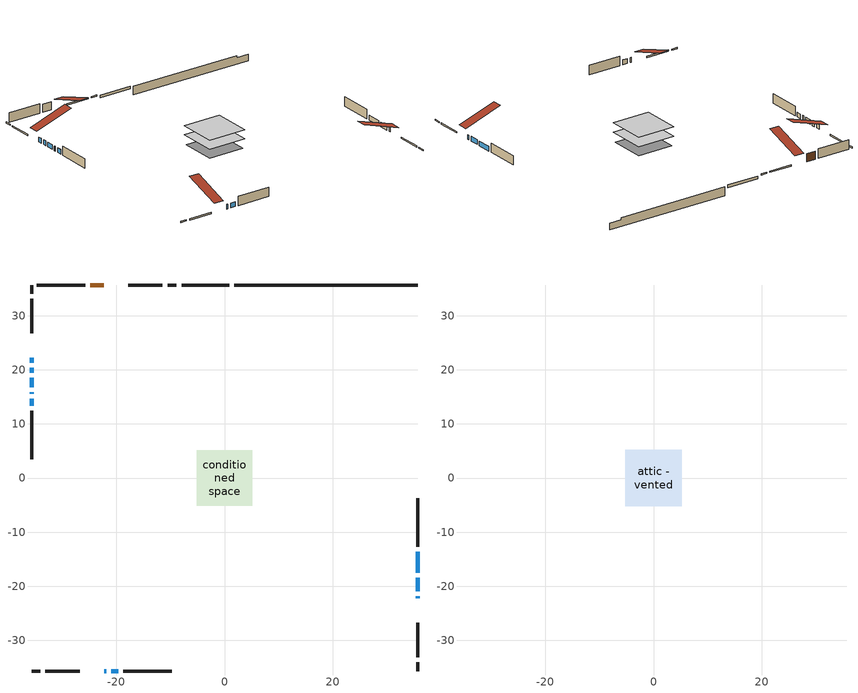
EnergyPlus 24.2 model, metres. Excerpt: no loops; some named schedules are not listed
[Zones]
conditioned space
 floor adiabatic (Floor2 construction): -1.4,-1.4 -1.4,1.4 1.4,1.4 1.4,-1.4 z0.71
 floor adiabatic (AdiabaticFloorConstruction): -5.16,-5.16 -5.16,5.16 5.16,5.16 5.16,-5.16 z0.71
 floor foundation (Slab1 construction): -4.84,-4.84 -4.84,4.84 4.84,4.84 4.84,-4.84 z-1.83
 floor foundation (Slab2 construction): -1.4,-1.4 -1.4,1.4 1.4,1.4 1.4,-1.4 z0
 wall outside (RimJoist1 construction): -8.87,35.66 -10.53,35.66 / -35.66,-35.66 -34,-35.66 / -35.66,35.66 -35.66,34 / 35.66,-35.66 35.66,-34 z0.71:1.01
 wall outside (RimJoist2 construction): -11.46,35.66 -17.8,35.66 / -33.07,-35.66 -26.73,-35.66 / -35.66,33.07 -35.66,26.73 / 35.66,-33.07 35.66,-26.73 z0.71:1.01
 wall outside (AdiabaticWallConstruction 1): -22.33,35.66 -24.8,35.66 z0.71:2.74
 wall outside (AdiabaticWallConstruction): -35.66,22.2 -35.66,21.28 / -35.66,20.35 -35.66,19.49 / 35.66,-22.2 35.66,-21.82 / -22.2,-35.66 -21.82,-35.66 / -35.66,18.56 -35.66,16.8 / -35.66,15.88 -35.66,15.54 / -35.66,14.61 -35.66,13.39 / 35.66,-20.89 35.66,-18.45 / 35.66,-17.52 35.66,-13.66 / -20.89,-35.66 -19.64,-35.66 z0.71:1.93
 wall outside (Wall1 construction): -25.73,35.66 -34.73,35.66 / -18.71,-35.66 -9.71,-35.66 / -35.66,12.46 -35.66,3.46 / 35.66,-12.73 35.66,-3.74 z0.71:3.15
 wall foundation (FoundationWall1 construction): 1.82,35.66,-1.83 1.82,35.66,0.46 32.27,35.66,0.46 32.27,35.66,-0.12 35.66,35.66,-0.12 35.66,35.66,-1.83
 wall foundation (FoundationWall2 construction): 0.9,35.66 -7.94,35.66 z0:0.71
 window (WindowConstruction): -35.66,22.2 -35.66,21.28 z0.71:1.93
 window (WindowConstruction 7): -35.66,20.35 -35.66,19.49 z0.71:1.93
 window (WindowConstruction 8): 35.66,-22.2 35.66,-21.82 z0.71:1.93
 window (WindowConstruction 9): -22.2,-35.66 -21.82,-35.66 z0.71:1.93
 window (WindowConstruction 1): -35.66,18.56 -35.66,16.8 z0.71:1.93
 window (WindowConstruction 2): -35.66,15.87 -35.66,15.54 z0.71:1.93
 window (WindowConstruction 3): -35.66,14.61 -35.66,13.39 z0.71:1.93
 window (WindowConstruction 4): 35.66,-20.89 35.66,-18.45 z0.71:1.93
 window (WindowConstruction 5): 35.66,-17.52 35.66,-13.66 z0.71:1.93
 window (WindowConstruction 6): -20.89,-35.66 -19.64,-35.66 z0.71:1.93
 door (Door): -22.33,35.66 -24.8,35.66 z0.71:2.74
 ceiling adiabatic (AdiabaticFloorConstruction): 5.16,-5.16 5.16,5.16 -5.16,5.16 -5.16,-5.16 z0.71
attic - vented
 floor to conditioned space (Floor1 construction Reversed): -5.2,-5.2 -5.2,5.2 5.2,5.2 5.2,-5.2 z3.15
 roof outside (Roof1 construction): -21.4,35.66,3.15 -21.4,25.53,6.52 -18.73,25.53,6.52 -18.73,35.66,3.15; -23.13,-35.66,3.15 -23.13,-25.53,6.52 -25.8,-25.53,6.52 -25.8,-35.66,3.15; -35.66,23.13,3.15 -25.53,23.13,6.52 -25.53,25.8,6.52 -35.66,25.8,3.15; 35.66,-23.13,3.15 25.53,-23.13,6.52 25.53,-25.8,6.52 35.66,-25.8,3.15
[Building]
Building 1: Terrain=Suburbs
[Site:Location]
Saskatoon Intl AP_SK: Latitude {deg}=52.17; Longitude {deg}=-106.7; Time Zone {hr}=-6; Elevation {m}=504; Keep Site Location Information=Yes
[Site:GroundTemperature:Shallow]
-3.29371, -5.9198, -6.13011, -4.88389, 0.118965, 5.09852, 9.41553, 12.1502, 12.3826, 10.1583, 5.95142, 1.12462
[Site:WaterMainsTemperature]
Calculation Method=Schedule; Temperature Schedule=mains temperature schedule
[Material] Roughness=Rough; Thermal Absorptance=0.9
Name | Thickness {m} | Conductivity {W/m-K} | Density {kg/m3} | Specific Heat {J/kg-K} | Solar Absorptance | Visible Absorptance
asphalt or fiberglass shingles | 0.00635 | 0.162714 | 1121.4 | 1465.45 | 0.84 | 0.84
ceiling stud and cavity | 0.1397 | 0.1119 | 65.682 | 1177.47 | 0.7 | 0.7
concrete 4.0 in. | 0.1016 | 1.803125 | 2242.8 | 837.4 | 0.7 | 0.7
concrete 8.0 in. | 0.2032 | 1.803125 | 2242.8 | 837.4 | 0.7 | 0.7
door material | 0.04445 | 0.0451087 | 512.64 | 1214.23 | 0.7 | 0.7
exterior vertical ins | 0.0457286 | 0.029427 | 32.04 | 1214.23 | 0.7 | 0.7
exterior vertical ins 1 | 0.0446656 | 0.029427 | 32.04 | 1214.23 | 0.7 | 0.7
floor covering | 0.0127 | 9.015625 | 54.468 | 1339.84 | 0.6 | 0.6
floor covering 1 | 0.0127 | 0.0433444 | 54.468 | 1339.84 | 0.6 | 0.6
floor rigid ins; wall rigid ins | 0.512978 | 0.029427 | 32.04 | 1214.23 | 0.7 | 0.7
floor stud and cavity | 0.0889 | 0.221242 | 50.32683 | 1063.81 | 0.7 | 0.7
floor stud and cavity 1 | 0.1397 | 1.75129 | 37.0049 | 1207.88 | 0.7 | 0.7
furniture material conditioned space 1 | 0.1524 | 0.115458 | 640.8 | 1214.23 | 0.6 | 0.6
gypsum board | 0.0127 | 0.160291 | 801 | 837.4 | 0.6 | 0.6
gypsum board 1 | 0.0127 | 0.160291 | 801 | 837.4 | 0.7 | 0.7
osb sheathing 0.5 in. | 0.0127 | 0.115458 | 512.64 | 1214.23 | 0.7 | 0.7
osb sheathing 0.75 in. | 0.01905 | 0.115458 | 512.64 | 1214.23 | 0.7 | 0.7
osb sheathing 2.0 in. | 0.0508 | 0.115458 | 512.64 | 1214.23 | 0.7 | 0.7
rim joist rigid ins | 0.051816 | 0.029427 | 32.04 | 1214.23 | 0.7 | 0.7
rim joist stud and cavity | 0.0508 | 0.0446194 | 125.044 | 1163.47 | 0.6 | 0.6
rim joist stud and cavity 1 | 0.0508 | 0.0440068 | 125.044 | 1163.47 | 0.6 | 0.6
wall stud and cavity | 0.1397 | 0.114651 | 139.0536 | 1170.24 | 0.7 | 0.7
wall stud and cavity 1 | 0.0889 | 0.380278 | 52.3479 | 1209.89 | 0.7 | 0.7
wall stud and cavity 2 | 0.0889 | 0.391764 | 83.0341 | 1211.67 | 0.7 | 0.7
wood siding | 0.0254 | 0.102417 | 544.68 | 1172.36 | 0 | 0
wood siding 1; wood siding 2; wood siding 3 | 0.0254 | 0.102417 | 544.68 | 1172.36 | 0.7 | 0.7
[WindowMaterial:SimpleGlazingSystem]
Name | U-Factor {W/m2-K} | Solar Heat Gain Coefficient
WindowMaterial | 1.31275 | 0.5
WindowMaterial 1 | 1.25257 | 0.52
WindowMaterial 2 | 1.47685 | 0.44
WindowMaterial 3 | 1.30197 | 0.5
WindowMaterial 4 | 1.20317 | 0.54
WindowMaterial 5 | 1.357042 | 0.48
WindowMaterial 6 | 5.12553 | 0.64
WindowMaterial 7 | 2.75042 | 0.58
[Construction]
AdiabaticFloorConstruction: floor stud and cavity 1, floor rigid ins, osb sheathing 0.75 in., floor covering 1
AdiabaticWallConstruction: wood siding 2, wall rigid ins, wall stud and cavity 1, gypsum board
AdiabaticWallConstruction 1: wood siding 3, wall rigid ins, wall stud and cavity 1, gypsum board
Door: door material
Floor1 construction Reversed: gypsum board, ceiling stud and cavity
Floor2 construction: floor stud and cavity, floor covering
FoundationWall1 construction; FoundationWall2 construction: concrete 8.0 in., gypsum board 1
furniture construction conditioned space 1: furniture material conditioned space 1
PartitionWallConstruction: gypsum board, wall stud and cavity 2, gypsum board
RimJoist1 construction: wood siding 1, rim joist rigid ins, osb sheathing 2.0 in., rim joist stud and cavity
RimJoist2 construction: wood siding 1, rim joist rigid ins, osb sheathing 2.0 in., rim joist stud and cavity 1
Roof1 construction: asphalt or fiberglass shingles
Slab1 construction; Slab2 construction: concrete 4.0 in.
Wall1 construction: wood siding, osb sheathing 0.5 in., wall stud and cavity, gypsum board
WindowConstruction: WindowMaterial
WindowConstruction 1: WindowMaterial 1
WindowConstruction 2: WindowMaterial 2
WindowConstruction 3; WindowConstruction 4: WindowMaterial 3
WindowConstruction 5: WindowMaterial 4
WindowConstruction 6: WindowMaterial 5
WindowConstruction 7: WindowMaterial 6
WindowConstruction 8; WindowConstruction 9: WindowMaterial 7
[Zone] Multiplier=1; Part of Total Floor Area=Yes
Name | Volume {m3}
attic - vented | 59.1951
conditioned space | 506.3
[Space]
Name | Zone | Volume {m3}
attic - vented 1 | attic - vented | 59.1951
conditioned space 1 | conditioned space | 506.3
[ZoneInfiltration:EffectiveLeakageArea]
infil attic - vented 1: Zone or Space=attic - vented 1; Schedule=Always On Discrete; Effective Air Leakage Area {cm2}=3704.57; Stack Coefficient=0.00023468; Wind Coefficient=1.03504e-05
[ZoneMixing]
whole house fan mix: Zone or Space=attic - vented; Schedule=Always On Continuous; Design Flow Rate Calculation Method=Flow/Zone; Design Flow Rate {m3/s}=0; Source Zone or Space=conditioned space
[SurfaceProperty:ExposedFoundationPerimeter] Exposed Perimeter Calculation Method=TotalExposedPerimeter
Name | Total Exposed Perimeter {m}
Slab1 | 33.833
Slab2 | 8.83899
[InternalMass] Zone or ZoneList=conditioned space; Space or SpaceList=conditioned space 1
Name | Construction | Surface Area {m2}
furniture mass conditioned space 1 | furniture construction conditioned space 1 | 86.36
partition wall mass | PartitionWallConstruction | 208.1
[Lights]
interior lighting: Zone or ZoneList or Space or SpaceList=conditioned space 1; Schedule=interior lighting schedule; Design Level Calculation Method=LightingLevel; Lighting Level {W}=343.2; Return Air Fraction=0; Fraction Radiant=0.6; Fraction Visible=0.2; Fraction Replaceable=1
[People]
occupants: Zone or ZoneList or Space or SpaceList=conditioned space 1; Number of People Schedule=occupants schedule; Number of People Calculation Method=People; Number of People=3; Fraction Radiant=0.314171; Sensible Heat Fraction=0.56303; Activity Level Schedule=occupants activity schedule; Carbon Dioxide Generation Rate {m3/s-W}=0; Enable ASHRAE 55 Comfort Warnings=No; Mean Radiant Temperature Calculation Type=EnclosureAveraged
[ElectricEquipment] Zone or ZoneList or Space or SpaceList=conditioned space 1; Design Level Calculation Method=EquipmentLevel
Name | Schedule | Design Level {W} | Fraction Latent | Fraction Radiant | Fraction Lost
clothes dryer | clothes dryer schedule | 140.772 | 0.015 | 0.081 | 0.85
clothes washer | clothes washer schedule | 32.1985 | 0.03 | 0.162 | 0.7
cooking range | cooking range schedule | 215.147 | 0.08 | 0.432 | 0.2
dishwasher | dishwasher schedule | 66.8632 | 0.3 | 0.18 | 0.4
fridge | fridge schedule | 72.9452 | 0 | 0.6 | 0
mech vent house fan | mech vent house fan schedule | 0 | 0 | 0 | 1
mech vent house fan cfis | mech vent house fan cfis schedule | 0 | 0 | 0 | 0
misc plug loads | misc plug loads schedule | 494.7 | 0.045 | 0.513 | 0.1
whole house fan | Always On Discrete | 0 | 0 | 0 | 1
[OtherEquipment] Zone or ZoneList or Space or SpaceList=conditioned space 1; Design Level Calculation Method=EquipmentLevel
Name | Fuel Type | Schedule | Design Level {W} | Fraction Latent | Fraction Radiant | Fraction Lost
clothes dryer 1 | Electricity | clothes dryer schedule | 0 | 0.015 | 0.081 | 0.85
cooking range 1 | Electricity | cooking range schedule | 0 | 0.08 | 0.432 | 0.2
general water use latent | None | general water use schedule | 62.594 | 1 | 0 | 0
general water use sensible | None | general water use schedule | -61.6891 | 0 | 0.6 | 0
mech vent house fan latent load | None | Always On Discrete | 0 | 1 | 0 | 0
mech vent house fan sensible load | None | Always On Discrete | 0 | 0 | 0 | 0
water heater energy adjustment1 | NaturalGas | Always On Discrete | 0.01 | 0 | 0 | 1
[ZoneInfiltration:DesignFlowRate] Zone or ZoneList or Space or SpaceList=conditioned space 1; Schedule=Always On Discrete; Design Flow Rate Calculation Method=Flow/Zone; Design Flow Rate {m3/s}=0
infil flow; natural vent flow; whole house fan flow
[AvailabilityManager:Scheduled]
furnace airloop Availability Manager: Schedule=Always On Discrete
[Foundation:Kiva] Initial Indoor Air Temperature {C}=21; Wall Depth Below Slab {m}=0.2032; Custom Block X Position 1 {m}=0.2159; Custom Block Z Position 1 {m}=0
Name | Wall Height Above Grade {m} | Custom Block Material Name 1 | Custom Block Depth 1 {m}
Foundation Kiva 1 | 0.460004 | exterior vertical ins | 2.28999
Foundation Kiva 2 | 0.710001 | exterior vertical ins 1 | 0.710001
[Foundation:Kiva:Settings]
Soil Conductivity {W/m-K}=0.849921; Soil Density {kg/m3}=1842.3; Soil Specific Heat {J/kg-K}=418.7; Ground Solar Absorptivity=0.9; Ground Thermal Absorptivity=0.9; Ground Surface Roughness {m}=0.03; Far-Field Width {m}=40; Deep-Ground Boundary Condition=ZeroFlux; Deep-Ground Depth {m}=40; Minimum Cell Dimension {m}=0.2; Maximum Cell Growth Coefficient=3; Simulation Timestep=Timestep
[Exterior:Lights]
exterior lighting: Schedule=exterior lighting schedule; Design Level {W}=75.6
[EnergyManagementSystem:GlobalVariable]
furnace_airloop_Fan_RTF
infil_program_Qfan
infil_program_Qinf
natural_vent_program_Qnv
natural_vent_program_Qwhf
[EnergyManagementSystem:Sensor]
Name | Output:Variable or Output:Meter Index Key | Output:Variable or Output:Meter
airflow_gain | infil flow | Infiltration Sensible Heat Gain Energy
airflow_gain_1 | natural vent flow | Infiltration Sensible Heat Gain Energy
airflow_gain_2 | whole house fan flow | Infiltration Sensible Heat Gain Energy
airflow_loss | infil flow | Infiltration Sensible Heat Loss Energy
airflow_loss_1 | natural vent flow | Infiltration Sensible Heat Loss Energy
airflow_loss_2 | whole house fan flow | Infiltration Sensible Heat Loss Energy
clg_load_cond |  | Cooling:EnergyTransfer:Zone:CONDITIONED SPACE
clg_sp_s; clg_sp_s_1 | cooling setpoint | Schedule Value
clothes_dryer_exhaust_0_sch_s | clothes dryer exhaust 0 schedule | Schedule Value
cool_season | cooling season schedule | Schedule Value
htg_load_cond |  | Heating:EnergyTransfer:Zone:CONDITIONED SPACE
htg_sp_s; htg_sp_s_1 | heating setpoint | Schedule Value
ig_ee_conv | clothes dryer | Electric Equipment Convective Heating Energy
ig_ee_conv_2 | cooking range | Electric Equipment Convective Heating Energy
ig_ee_conv_4 | fridge | Electric Equipment Convective Heating Energy
ig_ee_conv_5 | misc plug loads | Electric Equipment Convective Heating Energy
ig_ee_conv_6 | whole house fan | Electric Equipment Convective Heating Energy
ig_ee_rad | clothes dryer | Electric Equipment Radiant Heating Energy
ig_ee_rad_2 | cooking range | Electric Equipment Radiant Heating Energy
ig_ee_rad_4 | fridge | Electric Equipment Radiant Heating Energy
ig_ee_rad_5 | misc plug loads | Electric Equipment Radiant Heating Energy
ig_ee_rad_6 | whole house fan | Electric Equipment Radiant Heating Energy
ig_lgt_conv | interior lighting | Lights Convective Heating Energy
ig_lgt_rad | interior lighting | Lights Radiant Heating Energy
ig_lgt_vis | interior lighting | Lights Visible Radiation Heating Energy
ig_oe_conv | clothes dryer 1 | Other Equipment Convective Heating Energy
ig_oe_conv_1 | cooking range 1 | Other Equipment Convective Heating Energy
ig_oe_conv_2 | general water use latent | Other Equipment Convective Heating Energy
ig_oe_conv_3 | general water use sensible | Other Equipment Convective Heating Energy
ig_oe_conv_4 | water heater energy adjustment1 | Other Equipment Convective Heating Energy
ig_oe_rad | clothes dryer 1 | Other Equipment Radiant Heating Energy
ig_oe_rad_1 | cooking range 1 | Other Equipment Radiant Heating Energy
ig_oe_rad_2 | general water use latent | Other Equipment Radiant Heating Energy
ig_oe_rad_3 | general water use sensible | Other Equipment Radiant Heating Energy
ig_oe_rad_4 | water heater energy adjustment1 | Other Equipment Radiant Heating Energy
ig_ppl_conv | occupants | People Convective Heating Energy
ig_ppl_rad | occupants | People Radiant Heating Energy
im_conv | furniture mass conditioned space 1 | Surface Inside Face Convection Heat Gain Energy
im_conv_1 | partition wall mass | Surface Inside Face Convection Heat Gain Energy
im_ig | furniture mass conditioned space 1 | Surface Inside Face Internal Gains Radiation Heat Gain Energy
im_ig_1 | partition wall mass | Surface Inside Face Internal Gains Radiation Heat Gain Energy
im_lgt | furniture mass conditioned space 1 | Surface Inside Face Lights Radiation Heat Gain Energy
im_lgt_1 | partition wall mass | Surface Inside Face Lights Radiation Heat Gain Energy
im_sol | furniture mass conditioned space 1 | Surface Inside Face Solar Radiation Heat Gain Energy
im_sol_1 | partition wall mass | Surface Inside Face Solar Radiation Heat Gain Energy
im_surf | furniture mass conditioned space 1 | Surface Inside Face Net Surface Thermal Radiation Heat Gain Energy
im_surf_1 | partition wall mass | Surface Inside Face Net Surface Thermal Radiation Heat Gain Energy
mv_conv | mech vent house fan | Electric Equipment Convective Heating Energy
mv_conv_1 | mech vent house fan cfis | Electric Equipment Convective Heating Energy
mv_conv_2 | mech vent house fan latent load | Other Equipment Convective Heating Energy
mv_conv_3 | mech vent house fan sensible load | Other Equipment Convective Heating Energy
mv_rad | mech vent house fan | Electric Equipment Radiant Heating Energy
mv_rad_1 | mech vent house fan cfis | Electric Equipment Radiant Heating Energy
mv_rad_2 | mech vent house fan latent load | Other Equipment Radiant Heating Energy
mv_rad_3 | mech vent house fan sensible load | Other Equipment Radiant Heating Energy
natural_vent_s | natural vent schedule | Schedule Value
out_pb_s |  | Site Outdoor Air Barometric Pressure
out_wt_s |  | Site Outdoor Air Humidity Ratio
site_vw_s |  | Site Wind Speed
ss_back_out | Window1 | Surface Window Shortwave from Zone Back Out Window Heat Transfer Rate
ss_back_out_1 | Window10 | Surface Window Shortwave from Zone Back Out Window Heat Transfer Rate
ss_back_out_2 | Window13 | Surface Window Shortwave from Zone Back Out Window Heat Transfer Rate
ss_back_out_3 | Window14 | Surface Window Shortwave from Zone Back Out Window Heat Transfer Rate
ss_back_out_4 | Window2 | Surface Window Shortwave from Zone Back Out Window Heat Transfer Rate
ss_back_out_5 | Window3 | Surface Window Shortwave from Zone Back Out Window Heat Transfer Rate
ss_back_out_6 | Window4 | Surface Window Shortwave from Zone Back Out Window Heat Transfer Rate
ss_back_out_7 | Window5 | Surface Window Shortwave from Zone Back Out Window Heat Transfer Rate
ss_back_out_8 | Window7 | Surface Window Shortwave from Zone Back Out Window Heat Transfer Rate
ss_back_out_9 | Window8 | Surface Window Shortwave from Zone Back Out Window Heat Transfer Rate
ss_conv | Door1 | Surface Inside Face Convection Heat Gain Energy
ss_conv_1 | Window1 | Surface Inside Face Convection Heat Gain Energy
ss_conv_10 | Window8 | Surface Inside Face Convection Heat Gain Energy
ss_conv_2 | Window10 | Surface Inside Face Convection Heat Gain Energy
ss_conv_3 | Window13 | Surface Inside Face Convection Heat Gain Energy
ss_conv_4 | Window14 | Surface Inside Face Convection Heat Gain Energy
ss_conv_5 | Window2 | Surface Inside Face Convection Heat Gain Energy
ss_conv_6 | Window3 | Surface Inside Face Convection Heat Gain Energy
ss_conv_7 | Window4 | Surface Inside Face Convection Heat Gain Energy
ss_conv_8 | Window5 | Surface Inside Face Convection Heat Gain Energy
ss_conv_9 | Window7 | Surface Inside Face Convection Heat Gain Energy
ss_ig | Door1 | Surface Inside Face Internal Gains Radiation Heat Gain Energy
ss_ig_1 | Window1 | Surface Inside Face Internal Gains Radiation Heat Gain Energy
ss_ig_10 | Window8 | Surface Inside Face Internal Gains Radiation Heat Gain Energy
ss_ig_2 | Window10 | Surface Inside Face Internal Gains Radiation Heat Gain Energy
ss_ig_3 | Window13 | Surface Inside Face Internal Gains Radiation Heat Gain Energy
ss_ig_4 | Window14 | Surface Inside Face Internal Gains Radiation Heat Gain Energy
ss_ig_5 | Window2 | Surface Inside Face Internal Gains Radiation Heat Gain Energy
ss_ig_6 | Window3 | Surface Inside Face Internal Gains Radiation Heat Gain Energy
ss_ig_7 | Window4 | Surface Inside Face Internal Gains Radiation Heat Gain Energy
ss_ig_8 | Window5 | Surface Inside Face Internal Gains Radiation Heat Gain Energy
ss_ig_9 | Window7 | Surface Inside Face Internal Gains Radiation Heat Gain Energy
ss_lgt | Door1 | Surface Inside Face Lights Radiation Heat Gain Energy
ss_sol | Door1 | Surface Inside Face Solar Radiation Heat Gain Energy
ss_surf | Door1 | Surface Inside Face Net Surface Thermal Radiation Heat Gain Energy
ss_surf_1 | Window1 | Surface Inside Face Net Surface Thermal Radiation Heat Gain Energy
ss_surf_10 | Window8 | Surface Inside Face Net Surface Thermal Radiation Heat Gain Energy
ss_surf_2 | Window10 | Surface Inside Face Net Surface Thermal Radiation Heat Gain Energy
ss_surf_3 | Window13 | Surface Inside Face Net Surface Thermal Radiation Heat Gain Energy
ss_surf_4 | Window14 | Surface Inside Face Net Surface Thermal Radiation Heat Gain Energy
ss_surf_5 | Window2 | Surface Inside Face Net Surface Thermal Radiation Heat Gain Energy
ss_surf_6 | Window3 | Surface Inside Face Net Surface Thermal Radiation Heat Gain Energy
ss_surf_7 | Window4 | Surface Inside Face Net Surface Thermal Radiation Heat Gain Energy
ss_surf_8 | Window5 | Surface Inside Face Net Surface Thermal Radiation Heat Gain Energy
ss_surf_9 | Window7 | Surface Inside Face Net Surface Thermal Radiation Heat Gain Energy
ss_trans_in | Window1 | Surface Window Transmitted Solar Radiation Rate
ss_trans_in_1 | Window10 | Surface Window Transmitted Solar Radiation Rate
ss_trans_in_2 | Window13 | Surface Window Transmitted Solar Radiation Rate
ss_trans_in_3 | Window14 | Surface Window Transmitted Solar Radiation Rate
ss_trans_in_4 | Window2 | Surface Window Transmitted Solar Radiation Rate
ss_trans_in_5 | Window3 | Surface Window Transmitted Solar Radiation Rate
ss_trans_in_6 | Window4 | Surface Window Transmitted Solar Radiation Rate
ss_trans_in_7 | Window5 | Surface Window Transmitted Solar Radiation Rate
ss_trans_in_8 | Window7 | Surface Window Transmitted Solar Radiation Rate
ss_trans_in_9 | Window8 | Surface Window Transmitted Solar Radiation Rate
ss_trans_out | Window1 | Surface Inside Face Initial Transmitted Diffuse Transmitted Out Window Solar Radiation Rate
ss_trans_out_1 | Window10 | Surface Inside Face Initial Transmitted Diffuse Transmitted Out Window Solar Radiation Rate
ss_trans_out_2 | Window13 | Surface Inside Face Initial Transmitted Diffuse Transmitted Out Window Solar Radiation Rate
ss_trans_out_3 | Window14 | Surface Inside Face Initial Transmitted Diffuse Transmitted Out Window Solar Radiation Rate
ss_trans_out_4 | Window2 | Surface Inside Face Initial Transmitted Diffuse Transmitted Out Window Solar Radiation Rate
ss_trans_out_5 | Window3 | Surface Inside Face Initial Transmitted Diffuse Transmitted Out Window Solar Radiation Rate
ss_trans_out_6 | Window4 | Surface Inside Face Initial Transmitted Diffuse Transmitted Out Window Solar Radiation Rate
ss_trans_out_7 | Window5 | Surface Inside Face Initial Transmitted Diffuse Transmitted Out Window Solar Radiation Rate
ss_trans_out_8 | Window7 | Surface Inside Face Initial Transmitted Diffuse Transmitted Out Window Solar Radiation Rate
ss_trans_out_9 | Window8 | Surface Inside Face Initial Transmitted Diffuse Transmitted Out Window Solar Radiation Rate
s_conv | Floor1 | Surface Inside Face Convection Heat Gain Energy
s_conv_1 | Floor2 | Surface Inside Face Convection Heat Gain Energy
s_conv_10 | RimJoist2:0 | Surface Inside Face Convection Heat Gain Energy
s_conv_11 | RimJoist2:180 | Surface Inside Face Convection Heat Gain Energy
s_conv_12 | RimJoist2:270 | Surface Inside Face Convection Heat Gain Energy
s_conv_13 | RimJoist2:90 | Surface Inside Face Convection Heat Gain Energy
s_conv_14 | Slab1 | Surface Inside Face Convection Heat Gain Energy
s_conv_15 | Slab2 | Surface Inside Face Convection Heat Gain Energy
s_conv_16 | Wall1:0 | Surface Inside Face Convection Heat Gain Energy
s_conv_17 | Wall1:180 | Surface Inside Face Convection Heat Gain Energy
s_conv_18 | Wall1:270 | Surface Inside Face Convection Heat Gain Energy
s_conv_19 | Wall1:90 | Surface Inside Face Convection Heat Gain Energy
s_conv_2 | FoundationWall1 | Surface Inside Face Convection Heat Gain Energy
s_conv_3 | FoundationWall2 | Surface Inside Face Convection Heat Gain Energy
s_conv_4 | inferred conditioned ceiling | Surface Inside Face Convection Heat Gain Energy
s_conv_5 | inferred conditioned floor | Surface Inside Face Convection Heat Gain Energy
s_conv_6 | RimJoist1:0 | Surface Inside Face Convection Heat Gain Energy
s_conv_7 | RimJoist1:180 | Surface Inside Face Convection Heat Gain Energy
s_conv_8 | RimJoist1:270 | Surface Inside Face Convection Heat Gain Energy
s_conv_9 | RimJoist1:90 | Surface Inside Face Convection Heat Gain Energy
s_ig | Floor1 | Surface Inside Face Internal Gains Radiation Heat Gain Energy
s_ig_1 | Floor2 | Surface Inside Face Internal Gains Radiation Heat Gain Energy
s_ig_10 | RimJoist2:0 | Surface Inside Face Internal Gains Radiation Heat Gain Energy
s_ig_11 | RimJoist2:180 | Surface Inside Face Internal Gains Radiation Heat Gain Energy
s_ig_12 | RimJoist2:270 | Surface Inside Face Internal Gains Radiation Heat Gain Energy
s_ig_13 | RimJoist2:90 | Surface Inside Face Internal Gains Radiation Heat Gain Energy
s_ig_14 | Slab1 | Surface Inside Face Internal Gains Radiation Heat Gain Energy
s_ig_15 | Slab2 | Surface Inside Face Internal Gains Radiation Heat Gain Energy
s_ig_16 | Wall1:0 | Surface Inside Face Internal Gains Radiation Heat Gain Energy
s_ig_17 | Wall1:180 | Surface Inside Face Internal Gains Radiation Heat Gain Energy
s_ig_18 | Wall1:270 | Surface Inside Face Internal Gains Radiation Heat Gain Energy
s_ig_19 | Wall1:90 | Surface Inside Face Internal Gains Radiation Heat Gain Energy
s_ig_2 | FoundationWall1 | Surface Inside Face Internal Gains Radiation Heat Gain Energy
s_ig_3 | FoundationWall2 | Surface Inside Face Internal Gains Radiation Heat Gain Energy
s_ig_4 | inferred conditioned ceiling | Surface Inside Face Internal Gains Radiation Heat Gain Energy
s_ig_5 | inferred conditioned floor | Surface Inside Face Internal Gains Radiation Heat Gain Energy
s_ig_6 | RimJoist1:0 | Surface Inside Face Internal Gains Radiation Heat Gain Energy
s_ig_7 | RimJoist1:180 | Surface Inside Face Internal Gains Radiation Heat Gain Energy
s_ig_8 | RimJoist1:270 | Surface Inside Face Internal Gains Radiation Heat Gain Energy
s_ig_9 | RimJoist1:90 | Surface Inside Face Internal Gains Radiation Heat Gain Energy
